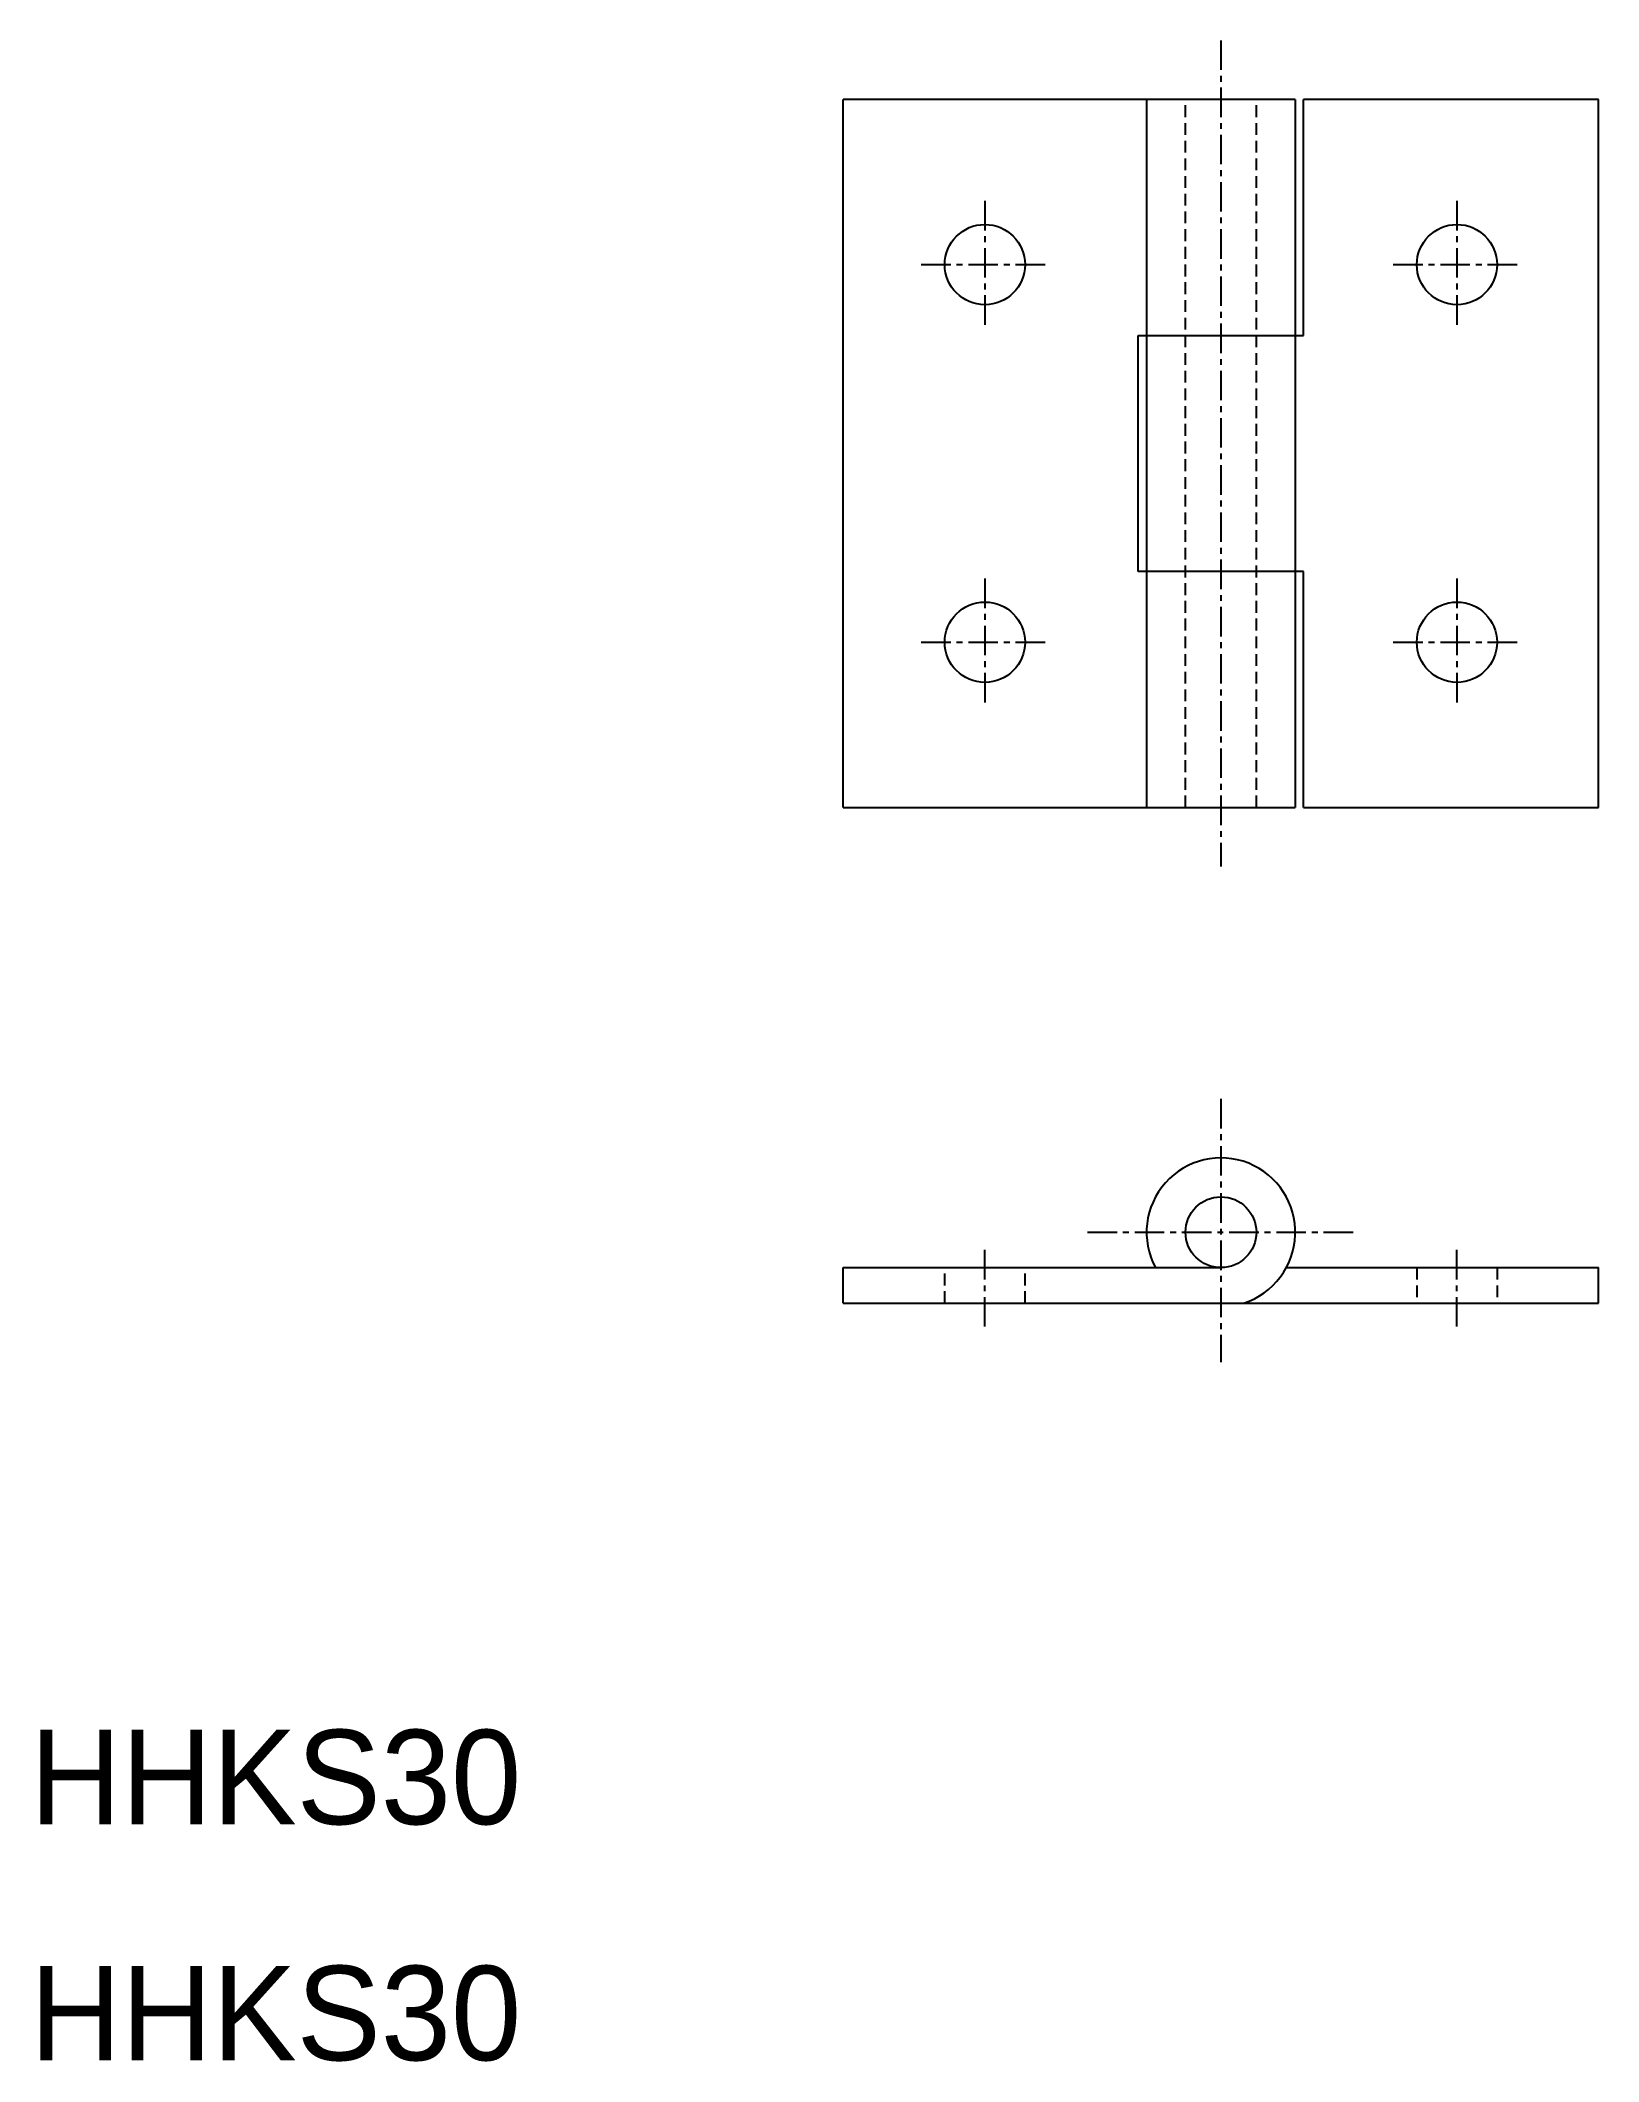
# Model space of a CAD drawing. Extents: x 0.4 to 66.5, y -0.1 to 85.6.
import ezdxf

# ---------------------------------------------------------------- set-up
doc = ezdxf.new("R2010")
doc.units = 0
doc.linetypes.add('CENTER', pattern=[2, 1.25, -0.25, 0.25, -0.25])
doc.linetypes.add('DASHED', pattern=[0.75, 0.5, -0.25])
doc.layers.get('0').update_dxf_attribs({"linetype": 'CONTINUOUS'})
doc.layers.add('CENTER', color=1, linetype='CENTER')

msp = doc.modelspace()

# ---------------------------------------------------------------- linework, layer by layer
at = {"color": 7, "linetype": 'CONTINUOUS'}
for p, q in [((34.455, 53.083), (34.455, 83.083)), ((53.605, 83.083), (34.455, 83.083)), ((47.305, 83.083), (47.305, 53.083)), ((53.605, 83.083), (53.605, 53.083)), ((66.455, 83.083), (53.955, 83.083)), ((53.955, 73.083), (53.955, 83.083)), ((66.455, 53.083), (66.455, 83.083)), ((46.955, 63.083), (46.955, 73.083)), ((46.955, 73.083), (53.955, 73.083)), ((53.955, 63.083), (46.955, 63.083)), ((53.955, 53.083), (53.955, 63.083)), ((34.455, 53.083), (53.605, 53.083)), ((53.955, 53.083), (66.455, 53.083)), ((34.455, 33.583), (50.455, 33.583)), ((34.455, 32.083), (34.455, 33.583)), ((53.225, 33.583), (66.455, 33.583)), ((66.455, 32.083), (66.455, 33.583)), ((34.455, 32.083), (66.455, 32.083))]:
    msp.add_line(p, q, dxfattribs=at)
at = {"color": 3, "linetype": 'DASHED'}
for p, q in [((48.955, 53.083), (48.955, 83.083)), ((51.955, 53.083), (51.955, 83.083)), ((38.755, 32.083), (38.755, 33.583)), ((42.155, 32.083), (42.155, 33.583)), ((58.755, 33.583), (58.755, 32.083)), ((62.155, 33.583), (62.155, 32.083))]:
    msp.add_line(p, q, dxfattribs=at)
at = {"color": 7, "linetype": 'CONTINUOUS'}
for centre, radius in [((40.455, 76.083), 1.7), ((40.455, 76.083), 1.7), ((60.455, 76.083), 1.7), ((60.455, 76.083), 1.7), ((40.455, 60.083), 1.7), ((40.455, 60.083), 1.7), ((60.455, 60.083), 1.7), ((60.455, 60.083), 1.7), ((50.455, 35.083), 1.5)]:
    msp.add_circle(centre, radius, dxfattribs=at)
msp.add_arc((50.455, 35.083), 3.15, 287.75279, 208.43689, dxfattribs=at)
at = {"layer": 'CENTER', "color": 1, "linetype": 'CENTER'}
for p, q in [((50.455, 85.583), (50.455, 50.583)), ((40.455, 78.783), (40.455, 73.383)), ((60.455, 78.783), (60.455, 73.383)), ((37.755, 76.083), (43.155, 76.083)), ((57.755, 76.083), (63.155, 76.083)), ((40.455, 62.783), (40.455, 57.383)), ((60.455, 62.783), (60.455, 57.383)), ((37.755, 60.083), (43.155, 60.083)), ((57.755, 60.083), (63.155, 60.083)), ((50.455, 40.733), (50.455, 29.583)), ((40.455, 31.083), (40.455, 34.583)), ((44.805, 35.083), (56.105, 35.083)), ((60.455, 31.083), (60.455, 34.583))]:
    msp.add_line(p, q, dxfattribs=at)

# ---------------------------------------------------------------- texts
at = {"color": 7, "linetype": 'CONTINUOUS'}
for p in [(0, 10), (0, 0)]:
    msp.add_text('HHKS30', height=4, dxfattribs=at).set_placement(p)

doc.saveas('drawing.dxf')
